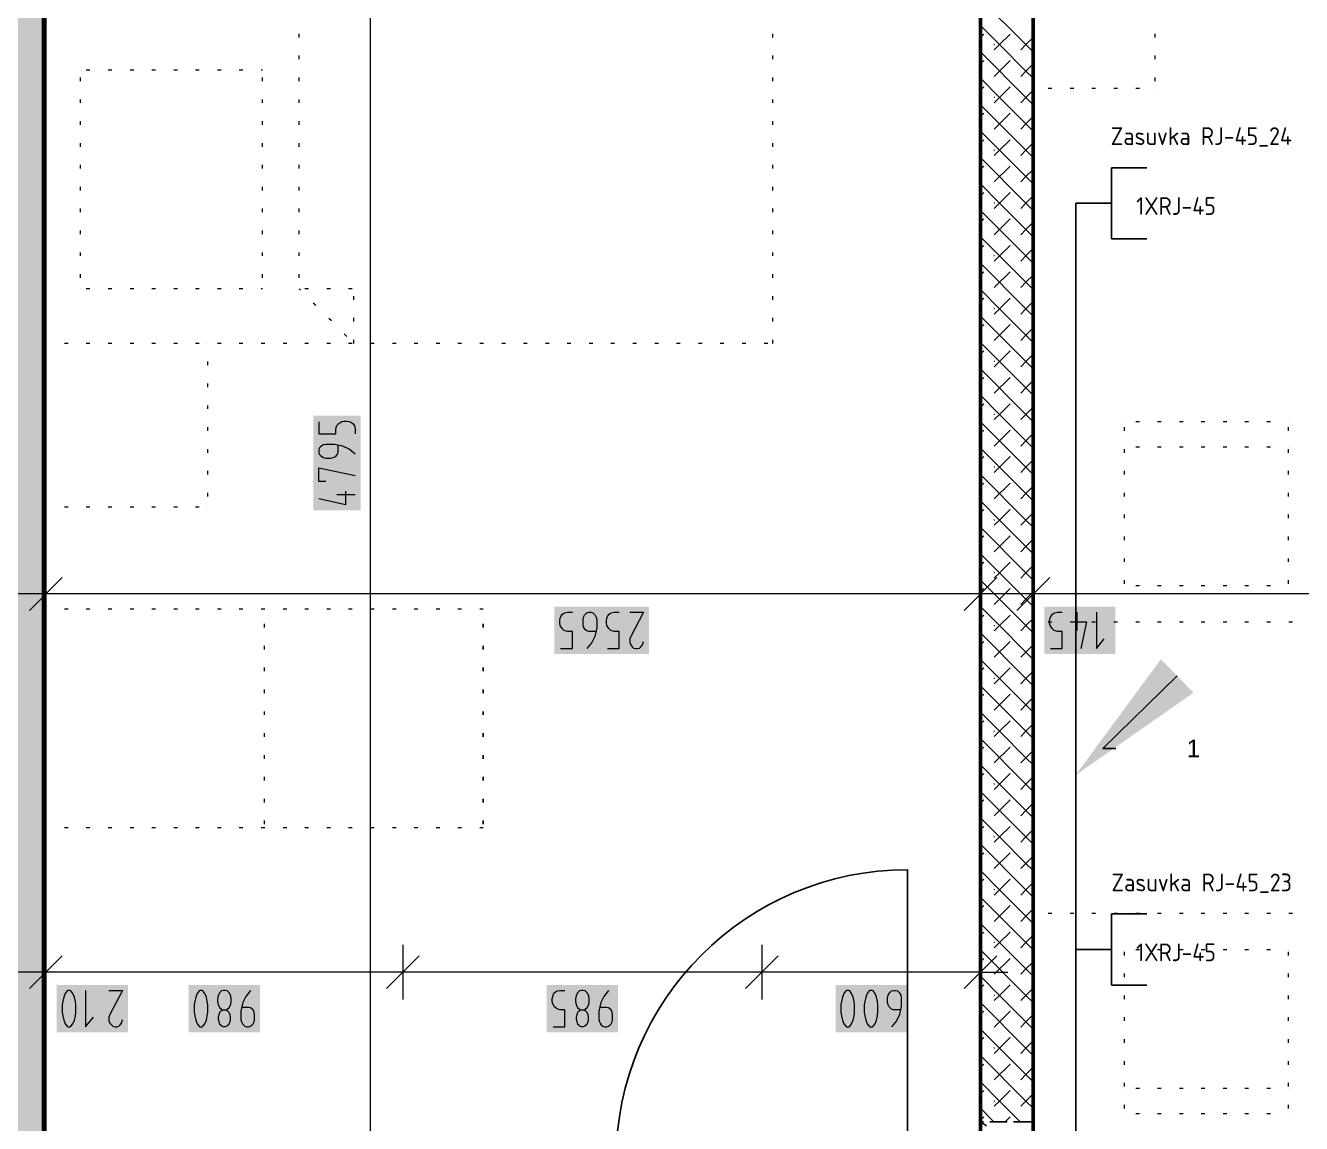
# Model space of a CAD drawing. Header units: millimetres. Extents: x 0 to 594, y 0 to 420.
# Drawn here: x 282.46 to 318.35, y 292.1 to 323 of the extents above; entities that cross this region are included whole.
import ezdxf
from ezdxf import colors
from ezdxf.entities.mleader import LeaderData, LeaderLine
from ezdxf.enums import TextEntityAlignment as Align
from ezdxf.math import Vec2, Vec3

# ---------------------------------------------------------------- set-up
doc = ezdxf.new("R2010")
doc.units = ezdxf.units.MM
doc.header["$LTSCALE"] = 8
for name, color, linetype in [('DESC', 1, 'Continuous'), ('PDF_Dvere', 7, 'Continuous'), ('PDF_Koty delkove', 7, 'Continuous'), ('PDF_Nabytek', 7, 'Continuous'), ('PDF_Pricky zdene', 7, 'Continuous'), ('PDF_Prostupy', 7, 'Continuous'), ('PDF_Steny obvodove nosne', 7, 'Continuous'), ('RED_2.5mm^2', 1, 'Continuous'), ('SYMS', 7, 'Continuous'), ('TAGS', 160, 'Continuous')]:
    doc.layers.add(name, color=color, linetype=linetype)
doc.styles.add('WD_IEC', font='isocp2.shx', dxfattribs={"width": 0.9, "height": 4})

# ---------------------------------------------------------------- blocks, each defined once
blk = doc.blocks.new('RJ45Zasuvka_')
at = {"layer": 'SYMS'}
for p, q in [((0, 0), (0, 1)), ((-1, 0), (-1, -1)), ((1, 0), (-1, 0)), ((1, -1), (1, 0))]:
    blk.add_line(p, q, dxfattribs=at)
at = {"style": 'WD_IEC'}
for tag, height, p in [('INST', 2.7, (-6.093, 12.868)), ('LOC', 2.7, (-6.093, 9.868)), ('TAG1', 2.5, (-6, 6.828)), ('XREF', 2.7, (-6, -2.915)), ('DESC1', 2.7, (-6, -5.715)), ('DESC2', 2.7, (-6, -8.955)), ('DESC3', 2.7, (-6, -12.195))]:
    blk.add_attdef(tag, text='', height=height, dxfattribs=at).set_placement(p, align=Align.RIGHT)
for tag, p, height, flags in [('MFG', (3.917, 14.122), 1.5, 9), ('CAT', (3.917, 11.622), 1.5, 9), ('X2TERM01', (0, 1), 0.08, 1), ('ASSYCODE', (2.5, -0.75), 1, 1), ('FAMILY', (2.5, -2.25), 1, 1)]:
    blk.add_attdef(tag, p, '', height=height, dxfattribs=dict(at, flags=flags))
at = {"style": 'WD_IEC', "width": 0.8}
blk.add_attdef('TERM01', text='', height=2, rotation=90, dxfattribs=at).set_placement((-1, 1), align=Align.RIGHT)

msp = doc.modelspace()

# ---------------------------------------------------------------- linework, layer by layer
at = {"layer": 'PDF_Dvere', "lineweight": 25}
msp.add_lwpolyline([(306.408, 291.046), (307.268, 291.046), (307.268, 299.246, 0.414213), (299.068, 291.046), (299.489, 291.046)], format="xyb", dxfattribs=at)
at = {"layer": 'PDF_Koty delkove', "lineweight": 18}
for points in [[(292.16, 253.839), (292.16, 256.401), (292.16, 261.065), (292.16, 282.897), (292.16, 284.384), (292.16, 291.046), (292.16, 340.194)], [(290.703, 311.844), (290.703, 311.515), (291.181, 311.515), (291.181, 311.652), (291.216, 311.748), (291.267, 311.803), (291.352, 311.857), (291.42, 311.871), (291.488, 311.871), (291.557, 311.857), (291.625, 311.83), (291.676, 311.789), (291.711, 311.734), (291.728, 311.652), (291.728, 311.515)], [(291.557, 311.077), (291.386, 311.159), (291.147, 311.214), (290.907, 311.214), (290.84, 311.2), (290.788, 311.173), (290.755, 311.146), (290.72, 311.104), (290.703, 311.049), (290.703, 310.995), (290.72, 310.94), (290.755, 310.899), (290.788, 310.872), (290.84, 310.844), (290.907, 310.83), (291.045, 310.83), (291.112, 310.844), (291.181, 310.872), (291.232, 310.94), (291.25, 310.995), (291.25, 311.187)], [(291.728, 310.94), (291.557, 311.077)], [(290.907, 310.173), (290.703, 310.173), (290.703, 310.557), (291.728, 310.338)], [(291.455, 309.9), (291.455, 309.516), (290.703, 309.681)], [(291.728, 309.79), (291.216, 309.79)], [(283.027, 307.774), (283.027, 307.005), (283.027, 306.236)], [(309.318, 307.774), (309.318, 307.005), (309.318, 306.236)], [(310.804, 307.774), (310.804, 307.005), (310.804, 306.236)], [(283.488, 307.466), (282.566, 306.544)], [(309.779, 307.466), (308.857, 306.544)], [(311.266, 307.466), (310.343, 306.544)], [(310.804, 307.005), (309.318, 307.005), (283.027, 307.005), (280.875, 307.005), (254.584, 307.005), (253.097, 307.005), (218.453, 307.005), (216.3, 307.005), (190.009, 307.005), (188.523, 307.005), (153.878, 307.005), (151.726, 307.005), (130.201, 307.005), (123.744, 307.005), (121.591, 307.005), (80.335, 307.005), (76.543, 307.005), (75.774, 307.005)], [(496.84, 307.005), (485.538, 307.005), (476.75, 307.005), (455.328, 307.005), (452.561, 307.005), (441.329, 307.005), (431.804, 307.005), (426.26, 307.005), (422.64, 307.005), (412.176, 307.005), (410.023, 307.005), (405.611, 307.005), (383.732, 307.005), (382.246, 307.005), (347.601, 307.005), (345.449, 307.005), (310.804, 307.005)], [(297.509, 305.468), (297.838, 305.468), (297.838, 305.945), (297.7, 305.945), (297.605, 305.98), (297.55, 306.031), (297.496, 306.116), (297.482, 306.184), (297.482, 306.253), (297.496, 306.321), (297.523, 306.389), (297.564, 306.44), (297.618, 306.475), (297.7, 306.492), (297.838, 306.492)], [(298.495, 305.945), (298.303, 305.945), (298.248, 305.963), (298.207, 305.996), (298.18, 306.031), (298.153, 306.081), (298.139, 306.15), (298.139, 306.286), (298.153, 306.355)], [(298.153, 306.355), (298.18, 306.406), (298.207, 306.44), (298.248, 306.475), (298.303, 306.492), (298.357, 306.492), (298.412, 306.475), (298.454, 306.44), (298.481, 306.406), (298.509, 306.355), (298.523, 306.286), (298.523, 306.048), (298.468, 305.809), (298.385, 305.638), (298.248, 305.468)], [(298.823, 305.468), (299.152, 305.468), (299.152, 305.945), (299.015, 305.945), (298.919, 305.98), (298.864, 306.031), (298.81, 306.116), (298.796, 306.184), (298.796, 306.253), (298.81, 306.321), (298.837, 306.389), (298.878, 306.44), (298.932, 306.475), (299.015, 306.492), (299.152, 306.492)], [(299.453, 306.492), (299.837, 306.492), (299.48, 305.809), (299.453, 305.74), (299.453, 305.638), (299.48, 305.57), (299.521, 305.519), (299.562, 305.484), (299.617, 305.468), (299.672, 305.468), (299.727, 305.484), (299.768, 305.519), (299.809, 305.57), (299.837, 305.671)], [(311.292, 305.468), (311.621, 305.468), (311.621, 305.945), (311.484, 305.945), (311.388, 305.98), (311.333, 306.031), (311.279, 306.116), (311.265, 306.184), (311.265, 306.253), (311.279, 306.321), (311.306, 306.389), (311.347, 306.44), (311.402, 306.475), (311.484, 306.492), (311.621, 306.492)], [(311.922, 306.219), (312.306, 306.219)], [(312.032, 306.492), (312.032, 305.98)], [(312.306, 306.219), (312.141, 305.468)], [(312.579, 306.492), (312.579, 305.468), (312.798, 305.74)], [(283.027, 297.132), (283.027, 296.363), (283.027, 295.594)], [(293.072, 297.132), (293.072, 296.363), (293.072, 295.594)], [(303.168, 297.132), (303.168, 296.363), (303.168, 295.594)], [(309.318, 297.132), (309.318, 296.363), (309.318, 295.594)], [(283.488, 296.824), (282.566, 295.902)], [(293.533, 296.824), (292.611, 295.902)], [(303.629, 296.824), (302.707, 295.902)], [(309.779, 296.824), (308.857, 295.902)], [(309.318, 296.363), (305.99, 296.363), (303.168, 296.363), (293.072, 296.363), (283.027, 296.363), (280.875, 296.363), (270.83, 296.363), (260.733, 296.363), (254.584, 296.363)], [(309.318, 296.363), (310.087, 296.363)], [(284.145, 295.851), (284.145, 294.826), (284.364, 295.098)], [(284.802, 295.851), (285.186, 295.851), (284.829, 295.167), (284.802, 295.098), (284.802, 294.996), (284.829, 294.928), (284.87, 294.877), (284.911, 294.842), (284.966, 294.826), (285.021, 294.826), (285.076, 294.842), (285.117, 294.877), (285.158, 294.928), (285.186, 295.03)], [(287.201, 295.44), (287.201, 295.235), (287.214, 295.133), (287.242, 295.013), (287.283, 294.911), (287.337, 294.842), (287.365, 294.826), (287.419, 294.826), (287.447, 294.842), (287.501, 294.911), (287.542, 295.013), (287.57, 295.133), (287.584, 295.235), (287.584, 295.44), (287.57, 295.542), (287.542, 295.662), (287.501, 295.765), (287.447, 295.833), (287.419, 295.851), (287.365, 295.851), (287.337, 295.833)], [(287.337, 295.833), (287.283, 295.765), (287.242, 295.662), (287.214, 295.542), (287.201, 295.44)], [(288.227, 295.457), (288.241, 295.542), (288.241, 295.611), (288.227, 295.696), (288.186, 295.782), (288.131, 295.833), (288.076, 295.851), (288.022, 295.851), (287.967, 295.833), (287.912, 295.782), (287.872, 295.696), (287.858, 295.611)], [(288.788, 295.851), (288.651, 295.68), (288.569, 295.508), (288.515, 295.27), (288.515, 295.03), (288.529, 294.962), (288.556, 294.911), (288.583, 294.877), (288.624, 294.842), (288.679, 294.826), (288.733, 294.826), (288.788, 294.842), (288.829, 294.877), (288.856, 294.911), (288.884, 294.962), (288.898, 295.03), (288.898, 295.167), (288.884, 295.235), (288.856, 295.303), (288.788, 295.355), (288.733, 295.372), (288.542, 295.372)], [(297.298, 294.826), (297.627, 294.826), (297.627, 295.303), (297.49, 295.303), (297.394, 295.338), (297.339, 295.389), (297.285, 295.475), (297.271, 295.542), (297.271, 295.611), (297.285, 295.68), (297.312, 295.747), (297.353, 295.798), (297.407, 295.833), (297.49, 295.851), (297.627, 295.851)], [(298.859, 295.851), (298.722, 295.68), (298.639, 295.508), (298.585, 295.27), (298.585, 295.03)], [(306.065, 295.133), (306.092, 295.013), (306.133, 294.911), (306.187, 294.842), (306.215, 294.826), (306.27, 294.826), (306.298, 294.842), (306.352, 294.911), (306.393, 295.013), (306.421, 295.133), (306.435, 295.235), (306.435, 295.44), (306.421, 295.542), (306.393, 295.662), (306.352, 295.765), (306.298, 295.833), (306.27, 295.851), (306.215, 295.851), (306.187, 295.833), (306.133, 295.765), (306.092, 295.662), (306.065, 295.542), (306.051, 295.44)], [(307.064, 295.303), (306.872, 295.303), (306.817, 295.321), (306.776, 295.355), (306.749, 295.389), (306.722, 295.44), (306.708, 295.508), (306.708, 295.645), (306.722, 295.713), (306.749, 295.765), (306.776, 295.798), (306.817, 295.833), (306.872, 295.851), (306.927, 295.851), (306.982, 295.833), (307.023, 295.798), (307.05, 295.765), (307.078, 295.713), (307.092, 295.645), (307.092, 295.406), (307.037, 295.167), (306.955, 294.996), (306.817, 294.826)], [(287.858, 295.611), (287.858, 295.542), (287.872, 295.457), (287.912, 295.372), (287.967, 295.321), (287.994, 295.303), (288.104, 295.303), (288.131, 295.321), (288.186, 295.372), (288.227, 295.457)], [(306.051, 295.44), (306.051, 295.235), (306.065, 295.133)], [(288.104, 295.303), (288.131, 295.286), (288.172, 295.235), (288.199, 295.167), (288.213, 295.098), (288.213, 295.03), (288.199, 294.962), (288.172, 294.893), (288.117, 294.842), (288.076, 294.826), (288.022, 294.826), (287.981, 294.842), (287.926, 294.893), (287.899, 294.962), (287.885, 295.03), (287.885, 295.098), (287.899, 295.167), (287.926, 295.235), (287.967, 295.286), (287.994, 295.303)], [(297.969, 294.962), (297.955, 295.03), (297.955, 295.098), (297.969, 295.167), (297.996, 295.235), (298.037, 295.286), (298.064, 295.303)], [(298.175, 295.303), (298.202, 295.286), (298.243, 295.235), (298.27, 295.167), (298.284, 295.098), (298.284, 295.03), (298.27, 294.962), (298.243, 294.893), (298.188, 294.842), (298.147, 294.826), (298.092, 294.826), (298.051, 294.842), (297.996, 294.893), (297.969, 294.962)], [(298.585, 295.03), (298.599, 294.962), (298.626, 294.911), (298.653, 294.877), (298.694, 294.842), (298.749, 294.826), (298.804, 294.826), (298.859, 294.842), (298.9, 294.877), (298.927, 294.911), (298.955, 294.962), (298.969, 295.03), (298.969, 295.167), (298.955, 295.235), (298.927, 295.303), (298.859, 295.355), (298.804, 295.372), (298.612, 295.372)]]:
    msp.add_lwpolyline(points, dxfattribs=at)
for points in [[(283.488, 295.44), (283.488, 295.235), (283.502, 295.133), (283.529, 295.013), (283.57, 294.911), (283.624, 294.842), (283.652, 294.826), (283.706, 294.826), (283.734, 294.842), (283.789, 294.911), (283.83, 295.013), (283.858, 295.133), (283.872, 295.235), (283.872, 295.44), (283.858, 295.542), (283.83, 295.662), (283.789, 295.765), (283.734, 295.833), (283.706, 295.851), (283.652, 295.851), (283.624, 295.833), (283.57, 295.765), (283.529, 295.662), (283.502, 295.542)], [(297.928, 295.611), (297.928, 295.542), (297.942, 295.457), (297.982, 295.372), (298.037, 295.321), (298.064, 295.303), (298.175, 295.303), (298.202, 295.321), (298.257, 295.372), (298.298, 295.457), (298.312, 295.542), (298.312, 295.611), (298.298, 295.696), (298.257, 295.782), (298.202, 295.833), (298.147, 295.851), (298.092, 295.851), (298.037, 295.833), (297.982, 295.782), (297.942, 295.696)], [(305.394, 295.44), (305.394, 295.235), (305.408, 295.133), (305.435, 295.013), (305.476, 294.911), (305.53, 294.842), (305.558, 294.826), (305.613, 294.826), (305.641, 294.842), (305.695, 294.911), (305.736, 295.013), (305.764, 295.133), (305.778, 295.235), (305.778, 295.44), (305.764, 295.542), (305.736, 295.662), (305.695, 295.765), (305.641, 295.833), (305.613, 295.851), (305.558, 295.851), (305.53, 295.833), (305.476, 295.765), (305.435, 295.662), (305.408, 295.542)]]:
    msp.add_lwpolyline(points, close=True, dxfattribs=at)
at = {"layer": 'PDF_Koty delkove', "color": 7, "lineweight": 18, "true_color": 0xffffff, "transparency": 33554559}
for points in [[(291.882, 309.362), (291.882, 312.024), (290.55, 309.362), (290.55, 312.024)], [(299.99, 306.646), (297.328, 306.646), (299.99, 305.314), (297.328, 305.314)], [(313.117, 306.646), (311.112, 306.646), (313.117, 305.314), (311.112, 305.314)], [(285.339, 296.004), (283.335, 296.004), (285.339, 294.672), (283.335, 294.672)], [(289.052, 296.004), (287.047, 296.004), (289.052, 294.672), (287.047, 294.672)], [(299.122, 296.004), (297.118, 296.004), (299.122, 294.672), (297.118, 294.672)], [(307.246, 296.004), (305.241, 296.004), (307.246, 294.672), (305.241, 294.672)]]:
    msp.add_solid(points, dxfattribs=at)
at = {"layer": 'PDF_Nabytek', "lineweight": 13}
for points in [[(282.976, 322.665), (282.976, 322.767)], [(290.151, 322.665), (290.151, 322.767)], [(303.476, 322.665), (303.476, 322.767)], [(310.804, 322.665), (310.804, 322.767)], [(314.229, 322.665), (314.229, 322.767)], [(282.976, 322.05), (282.976, 322.152)], [(290.151, 322.05), (290.151, 322.152)], [(303.476, 322.05), (303.476, 322.152)], [(310.804, 322.05), (310.804, 322.152)], [(314.229, 322.05), (314.229, 322.152)], [(284.001, 321.745), (284.001, 321.745)], [(284.001, 321.745), (284.001, 321.745)], [(284.268, 321.745), (284.165, 321.745)], [(284.883, 321.745), (284.78, 321.745)], [(285.498, 321.745), (285.395, 321.745)], [(286.113, 321.745), (286.01, 321.745)], [(286.728, 321.745), (286.625, 321.745)], [(287.343, 321.745), (287.24, 321.745)], [(287.958, 321.745), (287.855, 321.745)], [(288.573, 321.745), (288.47, 321.745)], [(289.126, 321.745), (289.085, 321.745)], [(289.126, 321.745), (289.126, 321.745)], [(282.976, 321.435), (282.976, 321.537)], [(284.001, 321.435), (284.001, 321.537)], [(289.126, 321.435), (289.126, 321.537)], [(290.151, 321.435), (290.151, 321.537)], [(303.476, 321.435), (303.476, 321.537)], [(310.804, 321.435), (310.804, 321.537)], [(314.229, 321.435), (314.229, 321.537)], [(282.976, 320.82), (282.976, 320.922)], [(284.001, 320.82), (284.001, 320.922)], [(289.126, 320.82), (289.126, 320.922)], [(290.151, 320.82), (290.151, 320.922)], [(303.476, 320.82), (303.476, 320.922)], [(310.804, 321.232), (310.804, 321.232)], [(310.804, 321.232), (310.804, 321.232)], [(311.328, 321.232), (311.225, 321.232)], [(311.943, 321.232), (311.84, 321.232)], [(312.558, 321.232), (312.455, 321.232)], [(313.173, 321.232), (313.07, 321.232)], [(313.788, 321.232), (313.685, 321.232)], [(314.229, 321.232), (314.229, 321.232)], [(314.229, 321.232), (314.229, 321.232)], [(282.976, 320.205), (282.976, 320.307)], [(284.001, 320.205), (284.001, 320.307)], [(289.126, 320.205), (289.126, 320.307)], [(290.151, 320.205), (290.151, 320.307)], [(303.476, 320.205), (303.476, 320.307)], [(282.976, 319.59), (282.976, 319.692)], [(284.001, 319.59), (284.001, 319.692)], [(289.126, 319.59), (289.126, 319.692)], [(290.151, 319.59), (290.151, 319.692)], [(303.476, 319.59), (303.476, 319.692)], [(282.976, 318.975), (282.976, 319.077)], [(284.001, 318.975), (284.001, 319.077)], [(289.126, 318.975), (289.126, 319.077)], [(290.151, 318.975), (290.151, 319.077)], [(303.476, 318.975), (303.476, 319.077)], [(282.976, 318.36), (282.976, 318.462)], [(284.001, 318.36), (284.001, 318.462)], [(289.126, 318.36), (289.126, 318.462)], [(290.151, 318.36), (290.151, 318.462)], [(303.476, 318.36), (303.476, 318.462)], [(282.976, 317.745), (282.976, 317.847)], [(284.001, 317.745), (284.001, 317.847)], [(289.126, 317.745), (289.126, 317.847)], [(290.151, 317.745), (290.151, 317.847)], [(303.476, 317.745), (303.476, 317.847)], [(282.976, 317.13), (282.976, 317.232)], [(284.001, 317.13), (284.001, 317.232)], [(289.126, 317.13), (289.126, 317.232)], [(290.151, 317.13), (290.151, 317.232)], [(303.476, 317.13), (303.476, 317.232)], [(282.976, 316.515), (282.976, 316.617)], [(284.001, 316.515), (284.001, 316.617)], [(289.126, 316.515), (289.126, 316.617)], [(290.151, 316.515), (290.151, 316.617)], [(303.476, 316.515), (303.476, 316.617)], [(282.976, 315.9), (282.976, 316.002)], [(284.001, 315.9), (284.001, 316.002)], [(289.126, 315.9), (289.126, 316.002)], [(290.151, 315.9), (290.151, 316.002)], [(303.476, 315.9), (303.476, 316.002)], [(284.001, 315.595), (284.001, 315.595)], [(284.001, 315.595), (284.001, 315.595)], [(284.268, 315.595), (284.165, 315.595)], [(284.883, 315.595), (284.78, 315.595)], [(285.498, 315.595), (285.395, 315.595)], [(286.113, 315.595), (286.01, 315.595)], [(286.728, 315.595), (286.625, 315.595)], [(287.343, 315.595), (287.24, 315.595)], [(287.958, 315.595), (287.855, 315.595)], [(288.573, 315.595), (288.47, 315.595)], [(289.126, 315.595), (289.085, 315.595)], [(289.126, 315.595), (289.126, 315.595)], [(289.126, 315.595), (289.126, 315.595)], [(290.151, 315.595), (290.151, 315.595)], [(290.189, 315.556), (290.151, 315.595)], [(290.151, 315.595), (290.151, 315.595)], [(290.151, 315.595), (290.151, 315.595)], [(290.418, 315.595), (290.315, 315.595)], [(291.033, 315.595), (290.93, 315.595)], [(291.648, 315.595), (291.545, 315.595)], [(291.688, 315.595), (291.688, 315.595)], [(291.688, 315.595), (291.688, 315.595)], [(282.976, 315.285), (282.976, 315.387)], [(290.624, 315.121), (290.552, 315.194)], [(291.688, 315.285), (291.688, 315.387)], [(303.476, 315.285), (303.476, 315.387)], [(282.976, 314.67), (282.976, 314.772)], [(291.059, 314.686), (290.987, 314.759)], [(291.688, 314.67), (291.688, 314.772)], [(303.476, 314.67), (303.476, 314.772)], [(282.976, 314.057), (282.976, 314.157)], [(291.494, 314.251), (291.422, 314.324)], [(291.688, 314.057), (291.688, 314.157)], [(303.476, 314.057), (303.476, 314.157)], [(282.976, 314.057), (282.976, 314.057)], [(283.038, 314.057), (282.976, 314.057)], [(282.976, 314.057), (282.976, 314.057)], [(282.976, 314.055), (282.976, 314.057)], [(282.976, 314.057), (282.976, 314.057)], [(283.653, 314.057), (283.55, 314.057)], [(284.268, 314.057), (284.165, 314.057)], [(284.883, 314.057), (284.78, 314.057)], [(285.498, 314.057), (285.395, 314.057)], [(286.113, 314.057), (286.01, 314.057)], [(286.728, 314.057), (286.625, 314.057)], [(287.343, 314.057), (287.24, 314.057)], [(287.588, 314.055), (287.588, 314.057)], [(287.588, 314.057), (287.588, 314.057)], [(287.958, 314.057), (287.855, 314.057)], [(288.573, 314.057), (288.47, 314.057)], [(289.188, 314.057), (289.085, 314.057)], [(289.803, 314.057), (289.7, 314.057)], [(290.418, 314.057), (290.315, 314.057)], [(291.033, 314.057), (290.93, 314.057)], [(291.648, 314.057), (291.545, 314.057)], [(291.688, 314.057), (291.688, 314.057)], [(291.688, 314.057), (291.688, 314.057)], [(292.263, 314.057), (292.16, 314.057)], [(292.878, 314.057), (292.775, 314.057)], [(293.493, 314.057), (293.39, 314.057)], [(294.108, 314.057), (294.005, 314.057)], [(294.723, 314.057), (294.62, 314.057)], [(295.338, 314.057), (295.235, 314.057)], [(295.953, 314.057), (295.85, 314.057)], [(296.568, 314.057), (296.465, 314.057)], [(297.183, 314.057), (297.08, 314.057)], [(297.798, 314.057), (297.695, 314.057)], [(298.413, 314.057), (298.31, 314.057)], [(299.028, 314.057), (298.925, 314.057)], [(299.643, 314.057), (299.54, 314.057)], [(300.258, 314.057), (300.155, 314.057)], [(300.873, 314.057), (300.77, 314.057)], [(301.488, 314.057), (301.385, 314.057)], [(302.103, 314.057), (302, 314.057)], [(302.718, 314.057), (302.615, 314.057)], [(303.333, 314.057), (303.23, 314.057)], [(303.476, 314.057), (303.476, 314.057)], [(303.476, 314.057), (303.476, 314.057)], [(282.976, 313.44), (282.976, 313.542)], [(287.588, 313.44), (287.588, 313.542)], [(282.976, 312.825), (282.976, 312.927)], [(287.588, 312.825), (287.588, 312.927)], [(282.976, 312.21), (282.976, 312.312)], [(287.588, 312.21), (287.588, 312.312)], [(282.976, 311.595), (282.976, 311.697)], [(287.588, 311.595), (287.588, 311.697)], [(313.371, 311.851), (313.371, 311.851)], [(313.371, 311.851), (313.371, 311.851)], [(313.371, 311.595), (313.371, 311.697)], [(313.788, 311.851), (313.685, 311.851)], [(314.403, 311.851), (314.3, 311.851)], [(315.018, 311.851), (314.915, 311.851)], [(315.633, 311.851), (315.53, 311.851)], [(316.248, 311.851), (316.145, 311.851)], [(316.863, 311.851), (316.76, 311.851)], [(317.478, 311.851), (317.375, 311.851)], [(317.984, 311.851), (317.984, 311.851)], [(317.984, 311.851), (317.984, 311.851)], [(317.984, 311.595), (317.984, 311.697)], [(282.976, 310.98), (282.976, 311.082)], [(287.588, 310.98), (287.588, 311.082)], [(313.371, 311.133), (313.371, 311.133)], [(313.371, 310.98), (313.371, 311.082)], [(313.788, 311.133), (313.685, 311.133)], [(314.403, 311.133), (314.3, 311.133)], [(315.018, 311.133), (314.915, 311.133)], [(315.633, 311.133), (315.53, 311.133)], [(316.248, 311.133), (316.145, 311.133)], [(316.863, 311.133), (316.76, 311.133)], [(317.478, 311.133), (317.375, 311.133)], [(317.984, 311.133), (317.984, 311.133)], [(317.984, 310.98), (317.984, 311.082)], [(282.976, 310.365), (282.976, 310.467)], [(287.588, 310.365), (287.588, 310.467)], [(313.371, 310.365), (313.371, 310.467)], [(317.984, 310.365), (317.984, 310.467)], [(282.976, 309.75), (282.976, 309.852)], [(287.588, 309.75), (287.588, 309.852)], [(313.371, 309.75), (313.371, 309.852)], [(317.984, 309.75), (317.984, 309.852)], [(283.038, 309.445), (282.976, 309.445)], [(282.976, 309.445), (282.976, 309.445)], [(282.976, 309.445), (282.976, 309.445)], [(283.653, 309.445), (283.55, 309.445)], [(284.268, 309.445), (284.165, 309.445)], [(284.883, 309.445), (284.78, 309.445)], [(285.498, 309.445), (285.395, 309.445)], [(286.113, 309.445), (286.01, 309.445)], [(286.728, 309.445), (286.625, 309.445)], [(287.343, 309.445), (287.24, 309.445)], [(287.588, 309.445), (287.588, 309.445)], [(287.588, 309.445), (287.588, 309.445)], [(313.371, 309.135), (313.371, 309.237)], [(317.984, 309.135), (317.984, 309.237)], [(313.371, 308.52), (313.371, 308.622)], [(317.984, 308.52), (317.984, 308.622)], [(313.371, 307.905), (313.371, 308.007)], [(317.984, 307.905), (317.984, 308.007)], [(313.371, 307.29), (313.371, 307.392)], [(317.984, 307.29), (317.984, 307.392)], [(313.371, 307.238), (313.371, 307.238)], [(313.371, 307.238), (313.371, 307.238)], [(313.788, 307.238), (313.685, 307.238)], [(314.403, 307.238), (314.3, 307.238)], [(315.018, 307.238), (314.915, 307.238)], [(315.633, 307.238), (315.53, 307.238)], [(316.248, 307.238), (316.145, 307.238)], [(316.863, 307.238), (316.76, 307.238)], [(317.478, 307.238), (317.375, 307.238)], [(317.984, 307.238), (317.984, 307.238)], [(317.984, 307.238), (317.984, 307.238)], [(283.038, 306.575), (283.027, 306.575)], [(283.027, 306.575), (283.027, 306.575)], [(283.653, 306.575), (283.55, 306.575)], [(284.268, 306.575), (284.165, 306.575)], [(284.883, 306.575), (284.78, 306.575)], [(285.498, 306.575), (285.395, 306.575)], [(286.113, 306.575), (286.01, 306.575)], [(286.728, 306.575), (286.625, 306.575)], [(287.343, 306.575), (287.24, 306.575)], [(287.958, 306.575), (287.855, 306.575)], [(288.573, 306.575), (288.47, 306.575)], [(289.188, 306.575), (289.085, 306.575)], [(289.177, 306.575), (289.177, 306.575)], [(289.803, 306.575), (289.7, 306.575)], [(290.418, 306.575), (290.315, 306.575)], [(291.033, 306.575), (290.93, 306.575)], [(291.648, 306.575), (291.545, 306.575)], [(292.263, 306.575), (292.16, 306.575)], [(292.878, 306.575), (292.775, 306.575)], [(293.493, 306.575), (293.39, 306.575)], [(294.108, 306.575), (294.005, 306.575)], [(294.723, 306.575), (294.62, 306.575)], [(295.327, 306.575), (295.235, 306.575)], [(295.327, 306.575), (295.327, 306.575)], [(295.327, 306.575), (295.327, 306.575)], [(310.804, 306.213), (310.804, 306.213)], [(310.804, 306.213), (310.804, 306.213)], [(311.328, 306.213), (311.225, 306.213)], [(311.943, 306.213), (311.84, 306.213)], [(312.558, 306.213), (312.455, 306.213)], [(313.173, 306.213), (313.07, 306.213)], [(313.788, 306.213), (313.685, 306.213)], [(314.403, 306.213), (314.3, 306.213)], [(315.018, 306.213), (314.915, 306.213)], [(315.633, 306.213), (315.53, 306.213)], [(316.248, 306.213), (316.145, 306.213)], [(316.863, 306.213), (316.76, 306.213)], [(317.478, 306.213), (317.375, 306.213)], [(318.093, 306.213), (317.99, 306.213)], [(289.177, 306.06), (289.177, 306.162)], [(295.327, 306.162), (295.327, 306.06), (295.327, 306.162)], [(310.804, 306.06), (310.804, 306.162)], [(289.177, 305.445), (289.177, 305.547)], [(295.327, 305.547), (295.327, 305.445), (295.327, 305.547)], [(310.804, 305.445), (310.804, 305.547)], [(289.177, 304.83), (289.177, 304.932)], [(295.327, 304.932), (295.327, 304.83), (295.327, 304.932)], [(310.804, 304.83), (310.804, 304.932)], [(289.177, 304.215), (289.177, 304.317)], [(295.327, 304.317), (295.327, 304.215), (295.327, 304.317)], [(310.804, 304.215), (310.804, 304.317)], [(289.177, 303.6), (289.177, 303.702)], [(295.327, 303.702), (295.327, 303.6), (295.327, 303.702)], [(310.804, 303.6), (310.804, 303.702)], [(289.177, 302.985), (289.177, 303.087)], [(295.327, 303.087), (295.327, 302.985), (295.327, 303.087)], [(310.804, 302.985), (310.804, 303.087)], [(289.177, 302.37), (289.177, 302.472)], [(295.327, 302.472), (295.327, 302.37), (295.327, 302.472)], [(310.804, 302.37), (310.804, 302.472)], [(289.177, 301.755), (289.177, 301.857)], [(295.327, 301.857), (295.327, 301.755), (295.327, 301.857)], [(310.804, 301.755), (310.804, 301.857)], [(289.177, 301.14), (289.177, 301.242)], [(295.327, 301.242), (295.327, 301.14), (295.327, 301.242)], [(310.804, 301.14), (310.804, 301.242)], [(289.177, 300.525), (289.177, 300.627)], [(295.327, 300.627), (295.327, 300.525), (295.327, 300.627)], [(310.804, 300.525), (310.804, 300.627)], [(283.038, 300.425), (283.027, 300.425)], [(283.027, 300.425), (283.027, 300.425)], [(283.653, 300.425), (283.55, 300.425)], [(284.268, 300.425), (284.165, 300.425)], [(284.883, 300.425), (284.78, 300.425)], [(285.498, 300.425), (285.395, 300.425)], [(286.113, 300.425), (286.01, 300.425)], [(286.728, 300.425), (286.625, 300.425)], [(287.343, 300.425), (287.24, 300.425)], [(287.958, 300.425), (287.855, 300.425)], [(288.573, 300.425), (288.47, 300.425)], [(289.188, 300.425), (289.085, 300.425)], [(289.177, 300.425), (289.177, 300.425)], [(289.803, 300.425), (289.7, 300.425)], [(290.418, 300.425), (290.315, 300.425)], [(291.033, 300.425), (290.93, 300.425)], [(291.648, 300.425), (291.545, 300.425)], [(292.263, 300.425), (292.16, 300.425)], [(292.878, 300.425), (292.775, 300.425)], [(293.493, 300.425), (293.39, 300.425)], [(294.108, 300.425), (294.005, 300.425)], [(294.723, 300.425), (294.62, 300.425)], [(295.327, 300.425), (295.235, 300.425)], [(295.327, 300.425), (295.327, 300.425)], [(295.327, 300.425), (295.327, 300.425)], [(295.327, 300.425), (295.327, 300.425)], [(310.804, 299.91), (310.804, 300.012)], [(310.804, 299.295), (310.804, 299.397)], [(310.804, 298.68), (310.804, 298.782)], [(310.804, 298.065), (310.804, 298.167)], [(310.804, 298.013), (310.804, 298.013)], [(310.804, 298.013), (310.804, 298.013)], [(311.328, 298.013), (311.225, 298.013)], [(311.943, 298.013), (311.84, 298.013)], [(312.558, 298.013), (312.455, 298.013)], [(313.173, 298.013), (313.07, 298.013)], [(313.788, 298.013), (313.685, 298.013)], [(314.403, 298.013), (314.3, 298.013)], [(315.018, 298.013), (314.915, 298.013)], [(315.633, 298.013), (315.53, 298.013)], [(316.248, 298.013), (316.145, 298.013)], [(316.863, 298.013), (316.76, 298.013)], [(317.478, 298.013), (317.375, 298.013)], [(318.093, 298.013), (317.99, 298.013)], [(313.371, 296.988), (313.371, 296.988)], [(313.371, 296.988), (313.371, 296.988)], [(313.371, 296.835), (313.371, 296.937)], [(313.788, 296.988), (313.685, 296.988)], [(314.403, 296.988), (314.3, 296.988)], [(315.018, 296.988), (314.915, 296.988)], [(315.633, 296.988), (315.53, 296.988)], [(316.248, 296.988), (316.145, 296.988)], [(316.863, 296.988), (316.76, 296.988)], [(317.478, 296.988), (317.375, 296.988)], [(317.984, 296.988), (317.984, 296.988)], [(317.984, 296.988), (317.984, 296.988)], [(317.984, 296.835), (317.984, 296.937)], [(313.371, 296.22), (313.371, 296.322)], [(317.984, 296.22), (317.984, 296.322)], [(313.371, 295.605), (313.371, 295.707)], [(317.984, 295.605), (317.984, 295.707)], [(313.371, 294.99), (313.371, 295.092)], [(317.984, 294.99), (317.984, 295.092)], [(313.371, 294.375), (313.371, 294.477)], [(317.984, 294.375), (317.984, 294.477)], [(313.371, 293.76), (313.371, 293.862)], [(317.984, 293.76), (317.984, 293.862)], [(313.371, 293.145), (313.371, 293.247)], [(313.371, 293.093), (313.371, 293.093)], [(313.788, 293.093), (313.685, 293.093)], [(314.403, 293.093), (314.3, 293.093)], [(315.018, 293.093), (314.915, 293.093)], [(315.633, 293.093), (315.53, 293.093)], [(316.248, 293.093), (316.145, 293.093)], [(316.863, 293.093), (316.76, 293.093)], [(317.478, 293.093), (317.375, 293.093)], [(317.984, 293.145), (317.984, 293.247)], [(317.984, 293.093), (317.984, 293.093)], [(313.371, 292.53), (313.371, 292.632)], [(317.984, 292.53), (317.984, 292.632)], [(313.371, 292.376), (313.371, 292.376)], [(313.371, 292.376), (313.371, 292.376)], [(313.788, 292.376), (313.685, 292.376)], [(314.403, 292.376), (314.3, 292.376)], [(315.018, 292.376), (314.915, 292.376)], [(315.633, 292.376), (315.53, 292.376)], [(316.248, 292.376), (316.145, 292.376)], [(316.863, 292.376), (316.76, 292.376)], [(317.478, 292.376), (317.375, 292.376)], [(317.984, 292.376), (317.984, 292.376)], [(317.984, 292.376), (317.984, 292.376)]]:
    msp.add_lwpolyline(points, dxfattribs=at)
at = {"layer": 'PDF_Pricky zdene', "lineweight": 50}
msp.add_lwpolyline([(310.804, 291.046), (310.804, 340.194), (310.804, 340.348), (309.318, 340.348), (309.318, 340.194), (309.318, 291.046), (309.318, 291.046)], close=True, dxfattribs=at)
at = {"layer": 'PDF_Pricky zdene', "lineweight": 9}
for points in [[(310.599, 322.462), (309.318, 323.743)], [(309.856, 322.462), (309.318, 323)], [(309.318, 322.667), (309.41, 322.759)], [(310.451, 321.57), (310.599, 321.719), (309.856, 322.462), (310.153, 322.759)], [(309.708, 322.313), (309.856, 322.462)], [(310.451, 322.313), (310.599, 322.462)], [(310.599, 322.462), (310.804, 322.667)], [(310.804, 322.257), (310.599, 322.462)], [(310.804, 321.181), (310.599, 320.976), (309.318, 322.257)], [(309.318, 321.924), (309.41, 322.016)], [(309.708, 321.57), (310.153, 322.016)], [(310.599, 321.719), (310.804, 321.924)], [(310.804, 321.514), (310.599, 321.719)], [(309.856, 320.976), (309.318, 321.514)], [(309.318, 321.181), (309.41, 321.273)], [(309.856, 320.976), (310.153, 321.273)], [(309.708, 320.827), (309.856, 320.976)], [(310.451, 320.084), (310.599, 320.233), (309.856, 320.976)], [(310.451, 320.827), (310.599, 320.976)], [(310.804, 320.771), (310.599, 320.976)], [(310.804, 319.695), (310.599, 319.49), (309.318, 320.771)], [(309.318, 320.438), (309.41, 320.53)], [(309.708, 320.084), (310.153, 320.53)], [(310.599, 320.233), (310.804, 320.438)], [(310.804, 320.028), (310.599, 320.233)], [(309.856, 319.49), (309.318, 320.028)], [(309.318, 319.695), (309.41, 319.787)], [(309.708, 319.341), (309.856, 319.49)], [(309.856, 319.49), (310.153, 319.787)], [(310.451, 318.598), (310.599, 318.747), (309.856, 319.49)], [(310.451, 319.341), (310.599, 319.49)], [(310.804, 319.285), (310.599, 319.49)], [(310.804, 318.208), (310.599, 318.003), (309.318, 319.285)], [(309.318, 318.952), (309.41, 319.044)], [(309.708, 318.598), (310.153, 319.044)], [(310.599, 318.747), (310.804, 318.952)], [(310.804, 318.542), (310.599, 318.747)], [(309.856, 318.003), (309.318, 318.542)], [(309.318, 318.208), (309.41, 318.301)], [(310.451, 317.112), (310.599, 317.26), (309.856, 318.003), (310.153, 318.301)], [(310.804, 316.312), (310.599, 316.517), (309.318, 317.798)], [(309.708, 317.855), (309.856, 318.003)], [(310.451, 317.855), (310.599, 318.003)], [(310.804, 317.798), (310.599, 318.003)], [(309.318, 317.465), (309.41, 317.558)], [(309.708, 317.112), (310.153, 317.558)], [(310.599, 317.26), (310.804, 317.465)], [(310.451, 315.625), (310.599, 315.774), (309.856, 316.517), (309.318, 317.055)], [(310.804, 317.055), (310.599, 317.26)], [(309.318, 316.722), (309.41, 316.814)], [(309.856, 316.517), (310.153, 316.814)], [(310.599, 316.517), (310.804, 316.722)], [(310.804, 314.826), (310.599, 315.031), (309.318, 316.312)], [(309.708, 316.369), (309.856, 316.517)], [(310.451, 316.369), (310.599, 316.517)], [(309.318, 315.979), (309.41, 316.071)], [(309.708, 315.625), (310.153, 316.071)], [(310.599, 315.774), (310.804, 315.979)], [(310.451, 314.139), (310.599, 314.288), (309.856, 315.031), (309.318, 315.569)], [(310.804, 315.569), (310.599, 315.774)], [(309.318, 315.236), (309.41, 315.328)], [(309.856, 315.031), (310.153, 315.328)], [(310.599, 315.031), (310.804, 315.236)], [(310.804, 313.34), (310.599, 313.545), (309.318, 314.826)], [(309.708, 314.882), (309.856, 315.031)], [(310.451, 314.882), (310.599, 315.031)], [(309.318, 314.493), (309.41, 314.585)], [(309.708, 314.139), (310.153, 314.585)], [(310.599, 314.288), (310.804, 314.493)], [(310.599, 312.802), (309.856, 313.545), (309.318, 314.083)], [(310.804, 314.083), (310.599, 314.288)], [(309.318, 313.75), (309.41, 313.842)], [(309.708, 313.396), (309.856, 313.545), (310.153, 313.842)], [(310.599, 313.545), (310.804, 313.75)], [(310.451, 313.396), (310.599, 313.545)], [(310.804, 311.853), (310.599, 312.058), (309.318, 313.34)], [(309.318, 313.007), (309.41, 313.099)], [(309.708, 312.653), (310.153, 313.099)], [(310.599, 312.802), (310.804, 313.007)], [(310.451, 312.653), (310.599, 312.802)], [(310.804, 312.597), (310.599, 312.802)], [(310.599, 311.315), (309.856, 312.058), (309.318, 312.597)], [(309.318, 312.263), (309.41, 312.356)], [(309.708, 311.91), (309.856, 312.058), (310.153, 312.356)], [(310.451, 311.91), (310.599, 312.058)], [(310.599, 312.058), (310.804, 312.263)], [(310.804, 310.367), (310.599, 310.572), (309.318, 311.853)], [(309.318, 311.52), (309.41, 311.613)], [(309.708, 311.167), (310.153, 311.613)], [(310.451, 311.167), (310.599, 311.315)], [(310.599, 311.315), (310.804, 311.52)], [(310.804, 311.11), (310.599, 311.315)], [(310.599, 309.829), (309.856, 310.572), (309.318, 311.11)], [(309.318, 310.777), (309.41, 310.869)], [(309.708, 310.424), (309.856, 310.572), (310.153, 310.869)], [(310.451, 310.424), (310.599, 310.572)], [(310.599, 310.572), (310.804, 310.777)], [(310.804, 308.881), (310.599, 309.086), (309.318, 310.367)], [(309.318, 310.034), (309.41, 310.126)], [(309.708, 309.681), (310.153, 310.126)], [(310.451, 309.681), (310.599, 309.829)], [(310.599, 309.829), (310.804, 310.034)], [(310.804, 309.624), (310.599, 309.829)], [(310.599, 308.343), (309.856, 309.086), (309.318, 309.624)], [(309.318, 309.291), (309.41, 309.383)], [(309.708, 308.937), (309.856, 309.086), (310.153, 309.383)], [(310.451, 308.937), (310.599, 309.086)], [(310.599, 309.086), (310.804, 309.291)], [(310.804, 307.395), (310.599, 307.6), (309.318, 308.881)], [(309.318, 308.548), (309.41, 308.64)], [(309.708, 308.194), (310.153, 308.64)], [(310.451, 308.194), (310.599, 308.343)], [(310.599, 308.343), (310.804, 308.548)], [(310.804, 308.138), (310.599, 308.343)], [(310.599, 306.857), (309.856, 307.6), (309.318, 308.138)], [(309.318, 307.805), (309.41, 307.897)], [(309.708, 307.451), (309.856, 307.6), (310.153, 307.897)], [(310.599, 307.6), (310.804, 307.805)], [(310.804, 305.909), (310.599, 306.114), (309.318, 307.395)], [(310.451, 307.451), (310.599, 307.6)], [(309.318, 307.062), (309.41, 307.154)], [(309.708, 306.708), (310.153, 307.154)], [(310.599, 306.857), (310.804, 307.062)], [(310.804, 305.165), (310.599, 305.37), (309.856, 306.114), (309.318, 306.652)], [(310.804, 306.652), (310.599, 306.857), (310.451, 306.708)], [(309.318, 306.319), (309.41, 306.411)], [(309.708, 305.965), (309.856, 306.114), (310.153, 306.411)], [(310.599, 306.114), (310.804, 306.319)], [(310.804, 304.422), (310.599, 304.627), (309.318, 305.909)], [(310.451, 305.965), (310.599, 306.114)], [(309.318, 305.575), (309.41, 305.668)], [(309.708, 305.222), (310.153, 305.668)], [(310.599, 305.37), (310.804, 305.575)], [(310.599, 303.884), (309.856, 304.627), (309.318, 305.165)], [(310.451, 305.222), (310.599, 305.37)], [(309.318, 304.832), (309.41, 304.925)], [(309.708, 304.479), (309.856, 304.627), (310.153, 304.925)], [(310.599, 304.627), (310.804, 304.832)], [(310.804, 302.936), (310.599, 303.141), (309.318, 304.422)], [(310.451, 304.479), (310.599, 304.627)], [(309.318, 304.089), (309.41, 304.181)], [(309.708, 303.736), (310.153, 304.181)], [(310.599, 303.884), (310.804, 304.089)], [(310.599, 302.398), (309.856, 303.141), (309.318, 303.679)], [(310.451, 303.736), (310.599, 303.884)], [(310.804, 303.679), (310.599, 303.884)], [(309.318, 303.346), (309.41, 303.438)], [(309.708, 302.992), (309.856, 303.141), (310.153, 303.438)], [(310.599, 303.141), (310.804, 303.346)], [(310.451, 302.992), (310.599, 303.141)], [(310.804, 301.45), (310.599, 301.655), (309.318, 302.936)], [(309.318, 302.603), (309.41, 302.695)], [(309.708, 302.249), (310.153, 302.695)], [(310.599, 302.398), (310.804, 302.603)], [(310.804, 302.193), (310.599, 302.398), (310.451, 302.249)], [(310.599, 300.912), (309.856, 301.655), (309.318, 302.193)], [(309.318, 301.86), (309.41, 301.952)], [(309.708, 301.506), (309.856, 301.655), (310.153, 301.952)], [(310.451, 301.506), (310.599, 301.655)], [(310.599, 301.655), (310.804, 301.86)], [(310.804, 299.964), (310.599, 300.169), (309.318, 301.45)], [(309.318, 301.117), (309.41, 301.209)], [(309.708, 300.763), (310.153, 301.209)], [(310.804, 300.707), (310.599, 300.912), (310.451, 300.763)], [(310.599, 300.912), (310.804, 301.117)], [(310.599, 299.425), (309.856, 300.169), (309.318, 300.707)], [(309.318, 300.374), (309.41, 300.466)], [(309.708, 300.02), (309.856, 300.169), (310.153, 300.466)], [(310.451, 300.02), (310.599, 300.169)], [(310.599, 300.169), (310.804, 300.374)], [(310.804, 298.477), (310.599, 298.682), (309.318, 299.964)], [(309.318, 299.63), (309.41, 299.723)], [(309.708, 299.277), (310.153, 299.723)], [(310.804, 299.22), (310.599, 299.425), (310.451, 299.277)], [(310.599, 299.425), (310.804, 299.63)], [(310.599, 297.939), (309.856, 298.682), (309.318, 299.22)], [(309.318, 298.887), (309.41, 298.98)], [(309.708, 298.534), (309.856, 298.682), (310.153, 298.98)], [(310.451, 298.534), (310.599, 298.682)], [(310.599, 298.682), (310.804, 298.887)], [(310.804, 296.991), (310.599, 297.196), (309.318, 298.477)], [(309.318, 298.144), (309.41, 298.236)], [(309.708, 297.791), (310.153, 298.236)], [(310.804, 297.734), (310.599, 297.939), (310.451, 297.791)], [(310.599, 297.939), (310.804, 298.144)], [(310.599, 296.453), (309.856, 297.196), (309.318, 297.734)], [(309.318, 297.401), (309.41, 297.493)], [(309.708, 297.047), (309.856, 297.196), (310.153, 297.493)], [(310.599, 297.196), (310.804, 297.401)], [(310.804, 295.505), (310.599, 295.71), (309.318, 296.991)], [(310.451, 297.047), (310.599, 297.196)], [(309.318, 296.658), (309.41, 296.75)], [(309.708, 296.304), (310.153, 296.75)], [(310.599, 296.453), (310.804, 296.658)], [(310.599, 294.967), (309.856, 295.71), (309.318, 296.248)], [(310.804, 296.248), (310.599, 296.453), (310.451, 296.304)], [(309.318, 295.915), (309.41, 296.007)], [(309.708, 295.561), (309.856, 295.71), (310.153, 296.007)], [(310.599, 295.71), (310.804, 295.915)], [(310.804, 294.019), (310.599, 294.224), (309.318, 295.505)], [(310.451, 295.561), (310.599, 295.71)], [(309.318, 295.172), (309.41, 295.264)], [(309.708, 294.818), (310.153, 295.264)], [(310.599, 294.967), (310.804, 295.172)], [(310.804, 293.276), (310.599, 293.481), (309.856, 294.224), (309.318, 294.762)], [(310.804, 294.762), (310.599, 294.967), (310.451, 294.818)], [(309.318, 294.429), (309.41, 294.521)], [(309.708, 294.075), (309.856, 294.224), (310.153, 294.521)], [(310.599, 294.224), (310.804, 294.429)], [(310.599, 292.737), (309.318, 294.019)], [(310.451, 294.075), (310.599, 294.224)], [(309.318, 293.686), (309.41, 293.778)], [(309.708, 293.332), (310.153, 293.778)], [(310.599, 293.481), (310.804, 293.686)], [(310.439, 292.155), (309.856, 292.737), (309.318, 293.276)], [(310.451, 293.332), (310.599, 293.481)], [(309.318, 292.942), (309.41, 293.035)], [(309.708, 292.589), (309.856, 292.737), (310.153, 293.035)], [(310.804, 292.532), (310.599, 292.737), (310.804, 292.942)], [(309.696, 292.155), (309.318, 292.532)], [(310.451, 292.589), (310.599, 292.737)], [(309.318, 292.199), (309.41, 292.292)], [(310.017, 292.155), (310.153, 292.292)], [(310.759, 292.154), (310.804, 292.199)]]:
    msp.add_lwpolyline(points, dxfattribs=at)
at = {"layer": 'PDF_Pricky zdene', "lineweight": 9, "transparency": 33554559}
for points in [[(309.708, 322.442), (309.684, 322.465), (309.731, 322.465), (309.708, 322.488)], [(310.599, 322.439), (310.576, 322.462), (310.622, 322.462), (310.599, 322.485)], [(309.708, 320.956), (309.684, 320.979), (309.731, 320.979), (309.708, 321.002)], [(310.599, 320.953), (310.576, 320.976), (310.622, 320.976), (310.599, 320.999)], [(309.708, 319.47), (309.684, 319.493), (309.731, 319.493), (309.708, 319.516)], [(310.599, 319.467), (310.576, 319.49), (310.622, 319.49), (310.599, 319.513)], [(309.708, 317.983), (309.684, 318.006), (309.731, 318.006), (309.708, 318.029)], [(310.599, 317.98), (310.576, 318.003), (310.622, 318.003), (310.599, 318.026)], [(309.708, 316.497), (309.684, 316.52), (309.731, 316.52), (309.708, 316.543)], [(310.599, 316.494), (310.576, 316.517), (310.622, 316.517), (310.599, 316.54)], [(309.708, 315.011), (309.684, 315.034), (309.731, 315.034), (309.708, 315.057)], [(310.599, 315.008), (310.576, 315.031), (310.622, 315.031), (310.599, 315.054)], [(309.708, 313.525), (309.684, 313.548), (309.731, 313.548), (309.708, 313.571)], [(310.599, 313.522), (310.576, 313.545), (310.622, 313.545), (310.599, 313.568)], [(309.708, 312.038), (309.684, 312.061), (309.731, 312.061), (309.708, 312.085)], [(310.599, 312.035), (310.576, 312.058), (310.622, 312.058), (310.599, 312.082)], [(309.708, 310.552), (309.684, 310.575), (309.731, 310.575), (309.708, 310.598)], [(310.599, 310.549), (310.576, 310.572), (310.622, 310.572), (310.599, 310.595)], [(309.708, 309.066), (309.684, 309.089), (309.731, 309.089), (309.708, 309.112)], [(310.599, 309.063), (310.576, 309.086), (310.622, 309.086), (310.599, 309.109)], [(309.708, 307.58), (309.684, 307.603), (309.731, 307.603), (309.708, 307.626)], [(310.599, 307.577), (310.576, 307.6), (310.622, 307.6), (310.599, 307.623)], [(309.708, 306.093), (309.684, 306.116), (309.731, 306.116), (309.708, 306.14)], [(310.599, 306.09), (310.576, 306.114), (310.622, 306.114), (310.599, 306.137)], [(309.708, 304.607), (309.684, 304.63), (309.731, 304.63), (309.708, 304.653)], [(310.599, 304.604), (310.576, 304.627), (310.622, 304.627), (310.599, 304.65)], [(309.708, 303.121), (309.684, 303.144), (309.731, 303.144), (309.708, 303.167)], [(310.599, 303.118), (310.576, 303.141), (310.622, 303.141), (310.599, 303.164)], [(309.708, 301.635), (309.684, 301.658), (309.731, 301.658), (309.708, 301.681)], [(310.599, 301.632), (310.576, 301.655), (310.622, 301.655), (310.599, 301.678)], [(309.708, 300.148), (309.684, 300.172), (309.731, 300.172), (309.708, 300.195)], [(310.599, 300.146), (310.576, 300.169), (310.622, 300.169), (310.599, 300.192)], [(309.708, 298.662), (309.684, 298.685), (309.731, 298.685), (309.708, 298.708)], [(310.599, 298.659), (310.576, 298.682), (310.622, 298.682), (310.599, 298.705)], [(309.708, 297.176), (309.684, 297.199), (309.731, 297.199), (309.708, 297.222)], [(310.599, 297.173), (310.576, 297.196), (310.622, 297.196), (310.599, 297.219)], [(309.708, 295.69), (309.684, 295.713), (309.731, 295.713), (309.708, 295.736)], [(310.599, 295.687), (310.576, 295.71), (310.622, 295.71), (310.599, 295.733)], [(309.708, 294.204), (309.684, 294.227), (309.731, 294.227), (309.708, 294.25)], [(310.599, 294.201), (310.576, 294.224), (310.622, 294.224), (310.599, 294.247)], [(309.708, 292.717), (309.684, 292.74), (309.731, 292.74), (309.708, 292.763)], [(310.599, 292.714), (310.576, 292.737), (310.622, 292.737), (310.599, 292.76)]]:
    msp.add_solid(points, dxfattribs=at)
at = {"layer": 'PDF_Prostupy', "lineweight": 25}
for points in [[(309.492, 292.039), (309.319, 292.155), (309.405, 292.155)], [(309.579, 292.155), (310.073, 292.155)], [(310.247, 292.155), (310.742, 292.155)]]:
    msp.add_lwpolyline(points, dxfattribs=at)
at = {"layer": 'PDF_Prostupy', "lineweight": 25, "transparency": 33554559}
for points in [[(309.319, 292.186), (309.35, 292.155), (309.288, 292.155), (309.319, 292.124)], [(309.288, 292.155), (309.319, 292.186), (309.319, 292.124), (309.35, 292.155)], [(309.293, 292.172), (309.336, 292.18), (309.302, 292.129), (309.345, 292.138)], [(310.773, 292.155), (310.804, 292.186), (310.804, 292.124), (310.835, 292.155)], [(310.804, 292.186), (310.835, 292.155), (310.773, 292.155), (310.804, 292.124)], [(310.829, 292.172), (310.821, 292.129), (310.787, 292.18), (310.778, 292.138)]]:
    msp.add_solid(points, dxfattribs=at)
at = {"layer": 'PDF_Steny obvodove nosne', "lineweight": 70}
msp.add_lwpolyline([(282.976, 342.603), (280.926, 342.603), (280.926, 340.194), (280.926, 261.065), (280.926, 258.451), (282.976, 258.451), (282.976, 261.065), (282.976, 340.194), (282.976, 340.348)], dxfattribs=at)
at = {"layer": 'PDF_Steny obvodove nosne', "color": 9, "lineweight": 9, "true_color": 0xc0c0c0, "transparency": 33554559}
msp.add_solid([(282.976, 258.451), (282.976, 342.603), (280.926, 258.451), (280.926, 342.603)], dxfattribs=at)
at = {"layer": 'RED_2.5mm^2'}
msp.add_line((312, 318), (312, 291.507), dxfattribs=at)

# ---------------------------------------------------------------- block references
at = {"layer": 'SYMS'}
ref = msp.add_blockref('RJ45Zasuvka_', (313, 318), dxfattribs=dict(at, rotation=89.99999999999999))
ref.add_attrib('TAG1', 'Zasuvka RJ-45_24', dxfattribs={"layer": 'TAGS', "height": 0.5, "style": 'WD_IEC'}).set_placement((318.081, 319.638), align=Align.RIGHT)
ref.add_attrib('DESC1', '1XRJ-45', dxfattribs={"layer": 'DESC', "height": 0.5, "style": 'WD_IEC'}).set_placement((315.942, 317.671), align=Align.RIGHT)
ref = msp.add_blockref('RJ45Zasuvka_', (313, 297), dxfattribs=dict(at, rotation=89.99999999999999))
ref.add_attrib('TAG1', 'Zasuvka RJ-45_23', dxfattribs={"layer": 'TAGS', "height": 0.5, "style": 'WD_IEC'}).set_placement((318.081, 298.638), align=Align.RIGHT)
ref.add_attrib('DESC1', '1XRJ-45', dxfattribs={"layer": 'DESC', "height": 0.5, "style": 'WD_IEC'}).set_placement((315.942, 296.671), align=Align.RIGHT)

# ---------------------------------------------------------------- leaders
ml = msp.add_multileader_mtext('Standard', dxfattribs=at)
ml.set_content('1', color=256)
ml.set_leader_properties()
ml.build(insert=Vec2(0, 0))
ml.multileader.update_dxf_attribs({"text_right_attachment_type": 6, "dogleg_length": 0.36})
ctx = ml.context
ctx.base_point, ctx.char_height, ctx.plane_origin = Vec3(313.124, 302.659), 0.5, Vec3(311.99, 301.904)
ctx.right_attachment = 6
notes = []
notes.append((ctx, [(0, (1, 1, 0), (312.764, 302.659), (1, 0), 0.36, [(0, [(311.99, 301.904)], 0, [])])]))
ctx.mtext.insert, ctx.mtext.flow_direction = Vec3(315.124, 302.909), 5
for ctx, leaders in notes:
    for number, flags, end, landing, length, lines in leaders:
        leader = LeaderData()
        leader.index, (leader.has_last_leader_line, leader.has_dogleg_vector, leader.attachment_direction) = number, flags
        leader.last_leader_point, leader.dogleg_vector, leader.dogleg_length = Vec3(end), Vec3(landing), length
        for number, points, colour, breaks in lines:
            line = LeaderLine()
            line.index, line.vertices, line.color, line.breaks = number, Vec3.list(points), colors.encode_raw_color(colour), breaks
            leader.lines.append(line)
        ctx.leaders.append(leader)

doc.saveas('drawing.dxf')
